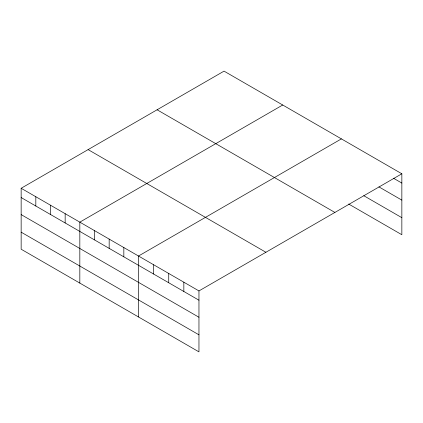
<?xml version="1.0" encoding="UTF-8"?>
<svg xmlns="http://www.w3.org/2000/svg" width="423" height="423" viewBox="0 0 423 423"><rect width="100%" height="100%" fill="white"/><g stroke="black" fill="none" stroke-linecap="round" stroke-linejoin="round"><path stroke-width="0.63" d="M401.85 173.784L224.042 71.133L21.15 188.272L21.15 249.216L198.958 351.867L198.958 290.924L401.85 173.784L401.85 234.728L348.674 204.029M282.723 105.004L79.825 222.149L79.825 283.093M341.398 138.881L138.501 256.021L138.501 316.964M393.453 178.22L401.85 183.069M378.902 186.866L401.85 200.116M363.785 195.706L401.85 217.681M157.092 109.784L334.894 212.441M88.106 149.615L265.908 252.272M21.15 188.272L198.958 290.924M21.15 197.552L198.958 300.208M21.15 214.604L198.958 317.255M21.15 232.169L198.958 334.82M183.841 282.199L183.841 291.484M168.729 273.475L168.729 282.76M153.618 264.75L153.618 274.03M123.833 247.555L123.833 256.835M109.166 239.085L109.166 248.37M94.493 230.614L94.493 239.899M65.158 213.678L65.158 222.963M50.49 205.208L50.49 214.493M35.818 196.737L35.818 206.022"/></g></svg>
